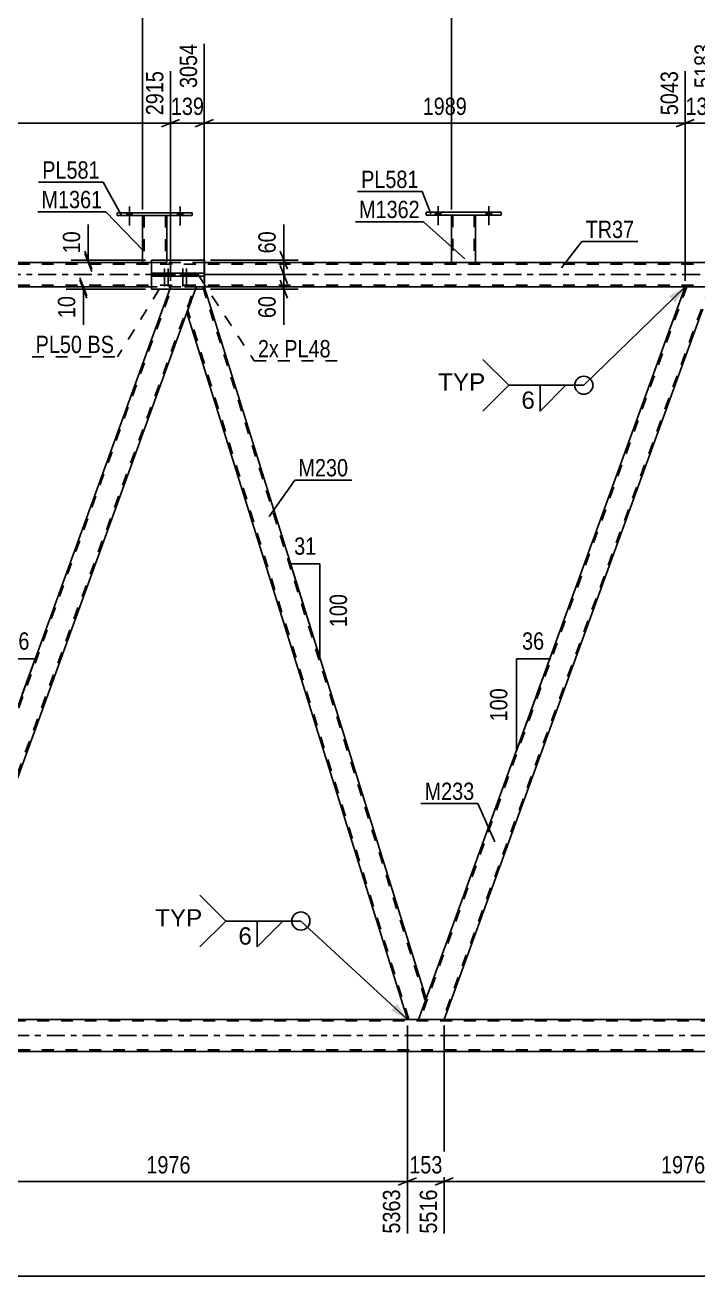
# Model space of a CAD drawing. Header units: millimetres. Extents: x 0 to 841, y 0 to 594.
# Drawn here: x 179.3 to 290.6, y 277.9 to 484.8 of the extents above; entities that cross this region are included whole.
import ezdxf

# ---------------------------------------------------------------- set-up
doc = ezdxf.new("R2010")
doc.units = ezdxf.units.MM
doc.linetypes.add('DXK_LINE_DOT2', pattern=[3.9198, 1.9599, -1.9599])
doc.linetypes.add('DXK_LINE_DOT3', pattern=[5.9187, 2.979, -0.9799, 0.9799, -0.9799])
doc.styles.add('Arial', font='ARIAL.TTF', dxfattribs={"height": 0.2})
doc.styles.add('Arial Narrow', font='ARIALN.TTF', dxfattribs={"height": 0.2})

# ---------------------------------------------------------------- blocks, each defined once
blk = doc.blocks.new('Part-247305070-3127 - 2862')
at = {"color": 7, "linetype": 'DXK_LINE_DOT2'}
for p, q in [((288.77, 441.52), (244.65, 320.3)), ((292.52, 441.52), (248.4, 320.3)), ((292.77, 441.52), (291.22, 437.26)), ((245.66, 323.77), (244.39, 320.3)), ((248.65, 320.3), (244.39, 320.3))]:
    blk.add_line(p, q, dxfattribs=at)
at = {"color": 2, "linetype": 'Continuous'}
for p, q in [((288.51, 441.52), (245.66, 323.77)), ((288.51, 441.52), (292.77, 441.52)), ((291.22, 437.26), (248.65, 320.3))]:
    blk.add_line(p, q, dxfattribs=at)
blk = doc.blocks.new('Part-247305070-3079 - 2862')
at = {"color": 7, "linetype": 'DXK_LINE_DOT2'}
for p, q in [((200.21, 441.52), (200.21, 445.92)), ((200.21, 445.92), (208.99, 445.92)), ((208.99, 445.92), (208.99, 441.12)), ((208.99, 441.12), (200.21, 441.12))]:
    blk.add_line(p, q, dxfattribs=at)
at = {"color": 2, "linetype": 'Continuous'}
blk.add_line((200.21, 441.12), (200.21, 441.52), dxfattribs=at)
blk = doc.blocks.new('Part-247305070-2915 - 2862')
at = {"color": 7, "linetype": 'DXK_LINE_DOT2'}
for p, q in [((740.65, 445.28), (86.78, 445.28)), ((208.99, 445.52), (198.76, 445.52)), ((253.84, 445.52), (249.84, 445.52)), ((740.65, 441.76), (86.78, 441.76)), ((208.99, 441.52), (200.21, 441.52)), ((294.09, 441.52), (288.51, 441.52))]:
    blk.add_line(p, q, dxfattribs=at)
at = {"color": 2, "linetype": 'Continuous'}
for p, q in [((198.76, 445.52), (151.68, 445.52)), ((249.84, 445.52), (208.99, 445.52)), ((300.92, 445.52), (253.84, 445.52)), ((200.21, 441.52), (129.49, 441.52)), ((288.51, 441.52), (208.99, 441.52))]:
    blk.add_line(p, q, dxfattribs=at)
at = {"color": 7, "linetype": 'DXK_LINE_DOT3'}
blk.add_line((86.78, 443.52), (740.65, 443.52), dxfattribs=at)
blk = doc.blocks.new('Part-247305070-21654 - 2862')
at = {"color": 2, "linetype": 'Continuous'}
for p, q in [((245.64, 453.36), (245.64, 453.84)), ((245.64, 453.84), (258.04, 453.84)), ((258.04, 453.36), (245.64, 453.36)), ((258.04, 453.84), (258.04, 453.36))]:
    blk.add_line(p, q, dxfattribs=at)
blk = doc.blocks.new('Bolt-247305070-2976 - 2862')
at = {"color": 1, "linetype": 'DXK_LINE_DOT2'}
for p, q in [((202.02, 443.76), (202.02, 443.28)), ((202.38, 444.56), (202.38, 441.56)), ((202.62, 443.76), (202.62, 443.28)), ((202.74, 443.76), (202.74, 443.28)), ((202.98, 444.56), (202.98, 441.56)), ((203.34, 443.76), (203.34, 443.28)), ((205.03, 443.76), (205.03, 443.28)), ((205.39, 444.56), (205.39, 441.56)), ((205.63, 443.76), (205.63, 443.28)), ((205.75, 443.76), (205.75, 443.28)), ((205.99, 444.56), (205.99, 441.56)), ((206.35, 443.76), (206.35, 443.28))]:
    blk.add_line(p, q, dxfattribs=at)
blk = doc.blocks.new('Bolt-247305070-2977 - 2862')
at = {"linetype": 'Continuous'}
for points in [[(202.74, 443.76), (202.02, 443.76), (202.02, 443.28), (202.74, 443.28)], [(203.34, 443.76), (202.62, 443.76), (202.62, 443.28), (203.34, 443.28)], [(205.75, 443.76), (205.03, 443.76), (205.03, 443.28), (205.75, 443.28)], [(206.36, 443.76), (205.64, 443.76), (205.64, 443.28), (206.36, 443.28)]]:
    blk.add_hatch(color=1, dxfattribs=at).paths.add_polyline_path(points)
at = {"color": 1, "linetype": 'Continuous'}
for p, q in [((202.02, 443.76), (202.02, 443.28)), ((202.38, 444.56), (202.38, 441.56)), ((202.62, 443.76), (202.62, 443.28)), ((202.74, 443.76), (202.74, 443.28)), ((202.98, 444.56), (202.98, 441.56)), ((203.34, 443.76), (203.34, 443.28)), ((205.03, 443.76), (205.03, 443.28)), ((205.39, 444.56), (205.39, 441.56)), ((205.64, 443.76), (205.64, 443.28)), ((205.75, 443.76), (205.75, 443.28)), ((206, 444.56), (206, 441.56)), ((206.36, 443.76), (206.36, 443.28))]:
    blk.add_line(p, q, dxfattribs=at)
blk = doc.blocks.new('Part-247305070-3004 - 2862')
at = {"color": 7, "linetype": 'DXK_LINE_DOT2'}
for p, q in [((208.99, 443.76), (200.21, 443.76)), ((200.21, 443.76), (200.21, 443.28)), ((208.99, 443.28), (200.21, 443.28)), ((206.62, 443.76), (206.62, 443.28)), ((208.99, 443.76), (208.99, 443.28))]:
    blk.add_line(p, q, dxfattribs=at)
blk = doc.blocks.new('Part-247305070-3009 - 2862')
at = {"color": 2, "linetype": 'Continuous'}
for p, q in [((206.62, 443.76), (200.21, 443.76)), ((200.21, 443.76), (200.21, 443.28)), ((200.21, 443.28), (206.62, 443.28)), ((208.99, 443.76), (206.62, 443.76)), ((206.62, 443.28), (206.62, 443.76)), ((208.99, 443.28), (206.62, 443.28)), ((208.99, 443.28), (208.99, 443.76))]:
    blk.add_line(p, q, dxfattribs=at)
blk = doc.blocks.new('Part-247305070-3043 - 2862')
at = {"color": 7, "linetype": 'DXK_LINE_DOT2'}
for p, q in [((728.15, 320.06), (64.53, 320.06)), ((728.91, 315.26), (64.53, 315.26))]:
    blk.add_line(p, q, dxfattribs=at)
at = {"color": 2, "linetype": 'Continuous'}
for p, q in [((323.03, 320.3), (167.97, 320.3)), ((323.03, 315.02), (167.97, 315.02))]:
    blk.add_line(p, q, dxfattribs=at)
at = {"color": 7, "linetype": 'DXK_LINE_DOT3'}
blk.add_line((64.53, 317.66), (728.53, 317.66), dxfattribs=at)
blk = doc.blocks.new('Part-247305070-3048 - 2862')
at = {"color": 2, "linetype": 'Continuous'}
for p, q in [((208.99, 445.92), (200.21, 445.92)), ((200.21, 445.92), (200.21, 443.76)), ((208.99, 441.12), (208.99, 445.92)), ((200.21, 443.28), (200.21, 441.12)), ((200.21, 441.12), (208.99, 441.12))]:
    blk.add_line(p, q, dxfattribs=at)
at = {"color": 7, "linetype": 'DXK_LINE_DOT2'}
for p, q in [((200.21, 445.92), (200.21, 443.28)), ((200.21, 443.28), (200.21, 443.76))]:
    blk.add_line(p, q, dxfattribs=at)
blk = doc.blocks.new('Part-247305070-3117 - 2862')
at = {"color": 7, "linetype": 'DXK_LINE_DOT2'}
for p, q in [((159.52, 320.3), (203.64, 441.52)), ((163.26, 320.3), (207.38, 441.52)), ((203.24, 441.12), (203.38, 441.52)), ((207.64, 441.52), (203.38, 441.52)), ((206.09, 437.26), (207.64, 441.52)), ((159.26, 320.3), (161.02, 325.12)), ((163.52, 320.3), (165.27, 325.12)), ((163.52, 320.3), (159.26, 320.3))]:
    blk.add_line(p, q, dxfattribs=at)
at = {"color": 2, "linetype": 'Continuous'}
for p, q in [((161.02, 325.12), (203.24, 441.12)), ((165.27, 325.12), (206.09, 437.26))]:
    blk.add_line(p, q, dxfattribs=at)
blk = doc.blocks.new('Part-247305070-3122 - 2862')
at = {"color": 2, "linetype": 'Continuous'}
for p, q in [((207.49, 441.12), (206.09, 437.26)), ((245.66, 323.77), (208.99, 441.39)), ((242.55, 320.3), (206.09, 437.26)), ((244.39, 320.3), (245.66, 323.77))]:
    blk.add_line(p, q, dxfattribs=at)
at = {"color": 7, "linetype": 'DXK_LINE_DOT2'}
for p, q in [((207.64, 441.52), (207.49, 441.12)), ((208.96, 441.52), (207.64, 441.52)), ((208.7, 441.52), (245.52, 323.39)), ((208.99, 441.39), (208.96, 441.52)), ((242.8, 320.3), (206.23, 437.64)), ((244.39, 320.3), (242.55, 320.3))]:
    blk.add_line(p, q, dxfattribs=at)
blk = doc.blocks.new('Part-247305070-21651 - 2862')
at = {"color": 2, "linetype": 'Continuous'}
for p, q in [((198.76, 453.29), (198.76, 445.52)), ((202.76, 453.29), (202.76, 445.92)), ((200.21, 445.52), (198.76, 445.52))]:
    blk.add_line(p, q, dxfattribs=at)
at = {"color": 7, "linetype": 'DXK_LINE_DOT2'}
for p, q in [((198.76, 453.29), (202.76, 453.29)), ((198.76, 453.29), (198.76, 453.29)), ((198.76, 453.29), (198.76, 453.29)), ((199, 453.29), (199, 445.52)), ((202.52, 453.29), (202.52, 445.52)), ((202.76, 453.29), (202.76, 453.29)), ((202.76, 453.29), (202.76, 453.29)), ((202.76, 445.52), (200.21, 445.52)), ((202.76, 445.92), (202.76, 445.52))]:
    blk.add_line(p, q, dxfattribs=at)
blk = doc.blocks.new('Part-247305070-21652 - 2862')
at = {"color": 2, "linetype": 'Continuous'}
for p, q in [((194.56, 453.29), (194.56, 453.77)), ((194.56, 453.77), (206.96, 453.77)), ((206.96, 453.29), (194.56, 453.29)), ((206.96, 453.77), (206.96, 453.29))]:
    blk.add_line(p, q, dxfattribs=at)
blk = doc.blocks.new('Part-247305070-21653 - 2862')
at = {"color": 2, "linetype": 'Continuous'}
for p, q in [((249.84, 445.52), (249.84, 453.36)), ((253.84, 453.36), (253.84, 445.52)), ((253.8, 445.52), (249.84, 445.52)), ((253.84, 445.52), (253.8, 445.52))]:
    blk.add_line(p, q, dxfattribs=at)
at = {"color": 7, "linetype": 'DXK_LINE_DOT2'}
for p, q in [((249.84, 453.36), (253.84, 453.36)), ((249.84, 453.36), (249.84, 453.36)), ((249.84, 453.36), (249.84, 453.36)), ((250.08, 453.36), (250.08, 445.52)), ((253.6, 453.36), (253.6, 445.52)), ((253.84, 453.36), (253.84, 453.36)), ((253.84, 453.36), (253.84, 453.36)), ((253.58, 445.52), (253.6, 445.52))]:
    blk.add_line(p, q, dxfattribs=at)
blk = doc.blocks.new('Bolt-247305070-21678 - 2862')
at = {"linetype": 'Continuous'}
for points in [[(196.12, 453.29), (197, 453.29), (197, 453.77), (196.12, 453.77)], [(204.52, 453.29), (205.4, 453.29), (205.4, 453.77), (204.52, 453.77)]]:
    blk.add_hatch(color=1, dxfattribs=at).paths.add_polyline_path(points)
at = {"color": 1, "linetype": 'Continuous'}
for p, q in [((196.12, 453.77), (196.12, 453.29)), ((196.56, 454.77), (196.56, 451.65)), ((197, 453.77), (197, 453.29)), ((204.52, 453.77), (204.52, 453.29)), ((204.96, 454.77), (204.96, 451.65)), ((205.4, 453.77), (205.4, 453.29))]:
    blk.add_line(p, q, dxfattribs=at)
blk = doc.blocks.new('Bolt-247305070-21679 - 2862')
at = {"linetype": 'Continuous'}
for points in [[(196.12, 453.29), (197, 453.29), (197, 453.77), (196.12, 453.77)], [(204.52, 453.29), (205.4, 453.29), (205.4, 453.77), (204.52, 453.77)]]:
    blk.add_hatch(color=1, dxfattribs=at).paths.add_polyline_path(points)
at = {"color": 1, "linetype": 'Continuous'}
for p, q in [((196.12, 453.77), (196.12, 453.29)), ((196.56, 454.77), (196.56, 451.65)), ((197, 453.77), (197, 453.29)), ((204.52, 453.77), (204.52, 453.29)), ((204.96, 454.77), (204.96, 451.65)), ((205.4, 453.77), (205.4, 453.29))]:
    blk.add_line(p, q, dxfattribs=at)
blk = doc.blocks.new('Bolt-247305070-21680 - 2862')
at = {"linetype": 'Continuous'}
for points in [[(247.2, 453.36), (248.08, 453.36), (248.08, 453.84), (247.2, 453.84)], [(255.6, 453.36), (256.48, 453.36), (256.48, 453.84), (255.6, 453.84)]]:
    blk.add_hatch(color=1, dxfattribs=at).paths.add_polyline_path(points)
at = {"color": 1, "linetype": 'Continuous'}
for p, q in [((247.2, 453.84), (247.2, 453.36)), ((247.64, 454.84), (247.64, 451.72)), ((248.08, 453.84), (248.08, 453.36)), ((255.6, 453.84), (255.6, 453.36)), ((256.04, 454.84), (256.04, 451.72)), ((256.48, 453.84), (256.48, 453.36))]:
    blk.add_line(p, q, dxfattribs=at)
blk = doc.blocks.new('Bolt-247305070-21681 - 2862')
at = {"linetype": 'Continuous'}
for points in [[(247.2, 453.36), (248.08, 453.36), (248.08, 453.84), (247.2, 453.84)], [(255.6, 453.36), (256.48, 453.36), (256.48, 453.84), (255.6, 453.84)]]:
    blk.add_hatch(color=1, dxfattribs=at).paths.add_polyline_path(points)
at = {"color": 1, "linetype": 'Continuous'}
for p, q in [((247.2, 453.84), (247.2, 453.36)), ((247.64, 454.84), (247.64, 451.72)), ((248.08, 453.84), (248.08, 453.36)), ((255.6, 453.84), (255.6, 453.36)), ((256.04, 454.84), (256.04, 451.72)), ((256.48, 453.84), (256.48, 453.36))]:
    blk.add_line(p, q, dxfattribs=at)
blk = doc.blocks.new('StraightDimension-247305070-39377 - 2862')
at = {"color": 7, "linetype": 'Continuous'}
for p, q in [((249.84, 454.29), (249.84, 495.47)), ((300.92, 454.29), (300.92, 495.47)), ((251.34, 487.46), (248.34, 486.26)), ((249.84, 486.86), (300.92, 486.86)), ((299.42, 486.26), (302.42, 487.46))]:
    blk.add_line(p, q, dxfattribs=at)
at = {"color": 0, "linetype": 'Continuous'}
blk.add_wipeout([(300.32, 496.07), (296.12, 496.07), (296.12, 487.56), (300.32, 487.56)], dxfattribs=at)
at = {"color": 0}
blk.add_wipeout([(279.63, 487.61), (279.63, 491.81), (271.12, 491.81), (271.12, 487.61)], dxfattribs=at)
at = {"color": 3, "linetype": 'Continuous', "style": 'Arial Narrow'}
blk.add_text('5353', height=2.863, rotation=90.0002, dxfattribs=at).set_placement((299.72, 488.16))
at = {"color": 3, "style": 'Arial Narrow'}
blk.add_text('1277', height=2.863, dxfattribs=at).set_placement((271.72, 488.21))
blk = doc.blocks.new('StraightDimension-247305070-4072 - 2862')
at = {"color": 7, "linetype": 'Continuous'}
for p, q in [((294.09, 442.52), (294.09, 481.7)), ((288.51, 442.52), (288.51, 477.2)), ((287.01, 467.99), (290.01, 469.19)), ((288.51, 468.59), (294.09, 468.59)), ((295.59, 469.19), (292.59, 467.99))]:
    blk.add_line(p, q, dxfattribs=at)
at = {"color": 0}
blk.add_wipeout([(294.64, 469.34), (294.64, 473.54), (287.96, 473.54), (287.96, 469.34)], dxfattribs=at)
at = {"color": 0, "linetype": 'Continuous'}
blk.add_wipeout([(293.49, 482.3), (289.29, 482.3), (289.29, 473.79), (293.49, 473.79)], dxfattribs=at)
at = {"color": 3, "linetype": 'Continuous', "style": 'Arial Narrow'}
blk.add_text('5183', height=2.863, rotation=90.0002, dxfattribs=at).set_placement((292.89, 474.39))
at = {"color": 3, "style": 'Arial Narrow'}
blk.add_text('139', height=2.863, dxfattribs=at).set_placement((288.56, 469.94))
blk = doc.blocks.new('AngleDimension-247305070-19975 - 2862')
at = {"color": 7, "linetype": 'Continuous'}
for p, q in [((260.58, 379.98), (266.12, 379.98)), ((260.58, 364.75), (266.12, 379.98)), ((260.58, 364.75), (260.58, 379.98)), ((263.98, 374.1), (266.12, 379.98))]:
    blk.add_line(p, q, dxfattribs=at)
at = {"color": 0}
for points in [[(265.77, 380.88), (265.77, 385.08), (260.92, 385.08), (260.92, 380.88)], [(259.68, 375.71), (255.48, 375.71), (255.48, 369.02), (259.68, 369.02)]]:
    blk.add_wipeout(points, dxfattribs=at)
at = {"color": 3, "style": 'Arial Narrow'}
blk.add_text('36', height=2.863, dxfattribs=at).set_placement((261.52, 381.48))
blk.add_text('100', height=2.863, rotation=90.0002, dxfattribs=at).set_placement((259.08, 369.62))
blk = doc.blocks.new('StraightDimension-247305070-4114 - 2862')
at = {"color": 7, "linetype": 'Continuous'}
for p, q in [((208.96, 442.52), (208.96, 481.7)), ((203.38, 442.52), (203.38, 477.2)), ((201.88, 467.99), (204.88, 469.19)), ((203.38, 468.59), (208.96, 468.59)), ((210.46, 469.19), (207.46, 467.99))]:
    blk.add_line(p, q, dxfattribs=at)
at = {"color": 0}
blk.add_wipeout([(209.51, 469.34), (209.51, 473.54), (202.83, 473.54), (202.83, 469.34)], dxfattribs=at)
at = {"color": 0, "linetype": 'Continuous'}
blk.add_wipeout([(208.36, 482.3), (204.16, 482.3), (204.16, 473.79), (208.36, 473.79)], dxfattribs=at)
at = {"color": 3, "linetype": 'Continuous', "style": 'Arial Narrow'}
blk.add_text('3054', height=2.863, rotation=90.0002, dxfattribs=at).set_placement((207.76, 474.39))
at = {"color": 3, "style": 'Arial Narrow'}
blk.add_text('139', height=2.863, dxfattribs=at).set_placement((203.43, 469.94))
blk = doc.blocks.new('StraightDimension-247305070-3202 - 2862')
at = {"color": 7, "linetype": 'Continuous'}
blk.add_line((53.67, 277.87), (779.92, 277.87), dxfattribs=at)
blk = doc.blocks.new('StraightDimension-247305070-3447 - 2862')
at = {"color": 7, "linetype": 'Continuous'}
for p, q in [((221.51, 447.42), (222.71, 444.42)), ((209.99, 445.92), (224.51, 445.92)), ((222.71, 442.02), (221.51, 445.02)), ((222.11, 443.52), (222.11, 445.92)), ((209.99, 443.52), (224.51, 443.52))]:
    blk.add_line(p, q, dxfattribs=at)
at = {"color": 0}
blk.add_wipeout([(221.36, 451.3), (217.16, 451.3), (217.16, 446.44), (221.36, 446.44)], dxfattribs=at)
at = {"color": 7, "linetype": 'Continuous'}
blk.add_line((222.11, 445.92), (222.11, 451.82), dxfattribs=at)
blk.add_line((222.11, 445.92), (222.11, 451.82), dxfattribs=at)
at = {"color": 3, "style": 'Arial Narrow'}
blk.add_text('60', height=2.863, rotation=90.0002, dxfattribs=at).set_placement((220.76, 447.04))
blk = doc.blocks.new('StraightDimension-247305070-3459 - 2862')
at = {"color": 7, "linetype": 'Continuous'}
for p, q in [((221.51, 445.02), (222.71, 442.02)), ((209.99, 443.52), (224.51, 443.52)), ((222.11, 441.12), (222.11, 443.52)), ((209.99, 441.12), (224.51, 441.12)), ((222.71, 439.62), (221.51, 442.62))]:
    blk.add_line(p, q, dxfattribs=at)
at = {"color": 0}
blk.add_wipeout([(221.36, 440.59), (217.16, 440.59), (217.16, 435.73), (221.36, 435.73)], dxfattribs=at)
at = {"color": 7, "linetype": 'Continuous'}
blk.add_line((222.11, 441.12), (222.11, 435.21), dxfattribs=at)
blk.add_line((222.11, 441.12), (222.11, 435.21), dxfattribs=at)
at = {"color": 3, "style": 'Arial Narrow'}
blk.add_text('60', height=2.863, rotation=90.0002, dxfattribs=at).set_placement((220.76, 436.33))
blk = doc.blocks.new('StraightDimension-247305070-3472 - 2862')
at = {"color": 7, "linetype": 'Continuous'}
for p, q in [((189.17, 447.42), (190.37, 444.42)), ((190.37, 444.02), (189.17, 447.02)), ((199.21, 445.92), (186.92, 445.92)), ((199.21, 445.52), (186.92, 445.52)), ((189.77, 445.52), (189.77, 445.92))]:
    blk.add_line(p, q, dxfattribs=at)
at = {"color": 0}
blk.add_wipeout([(189.02, 451.3), (184.82, 451.3), (184.82, 446.44), (189.02, 446.44)], dxfattribs=at)
at = {"color": 7, "linetype": 'Continuous'}
blk.add_line((189.77, 445.92), (189.77, 451.82), dxfattribs=at)
blk.add_line((189.77, 445.92), (189.77, 451.82), dxfattribs=at)
at = {"color": 3, "style": 'Arial Narrow'}
blk.add_text('10', height=2.863, rotation=90.0002, dxfattribs=at).set_placement((188.42, 447.04))
blk = doc.blocks.new('StraightDimension-247305070-3493 - 2862')
at = {"color": 7, "linetype": 'Continuous'}
for p, q in [((188.35, 443.02), (189.55, 440.02)), ((199.21, 441.52), (186.1, 441.52)), ((199.21, 441.12), (186.1, 441.12)), ((189.55, 439.62), (188.35, 442.62)), ((188.95, 441.12), (188.95, 441.52))]:
    blk.add_line(p, q, dxfattribs=at)
at = {"color": 0}
blk.add_wipeout([(188.2, 440.59), (184, 440.59), (184, 435.73), (188.2, 435.73)], dxfattribs=at)
at = {"color": 7, "linetype": 'Continuous'}
blk.add_line((188.95, 441.12), (188.95, 435.21), dxfattribs=at)
blk.add_line((188.95, 441.12), (188.95, 435.21), dxfattribs=at)
at = {"color": 3, "style": 'Arial Narrow'}
blk.add_text('10', height=2.863, rotation=90.0002, dxfattribs=at).set_placement((187.6, 436.33))
blk = doc.blocks.new('StraightDimension-247305070-4093 - 2862')
at = {"color": 7, "linetype": 'Continuous'}
for p, q in [((208.96, 442.52), (208.96, 481.7)), ((288.51, 442.52), (288.51, 477.2)), ((210.46, 469.19), (207.46, 467.99)), ((208.96, 468.59), (288.51, 468.59)), ((287.01, 467.99), (290.01, 469.19))]:
    blk.add_line(p, q, dxfattribs=at)
at = {"color": 0, "linetype": 'Continuous'}
blk.add_wipeout([(287.91, 477.8), (283.71, 477.8), (283.71, 469.29), (287.91, 469.29)], dxfattribs=at)
at = {"color": 0}
blk.add_wipeout([(252.99, 469.34), (252.99, 473.54), (244.48, 473.54), (244.48, 469.34)], dxfattribs=at)
at = {"color": 3, "linetype": 'Continuous', "style": 'Arial Narrow'}
blk.add_text('5043', height=2.863, rotation=90.0002, dxfattribs=at).set_placement((287.31, 469.89))
at = {"color": 3, "style": 'Arial Narrow'}
blk.add_text('1989', height=2.863, dxfattribs=at).set_placement((245.08, 469.94))
blk = doc.blocks.new('StraightDimension-247305070-4135 - 2862')
at = {"color": 7, "linetype": 'Continuous'}
for p, q in [((123.82, 442.52), (123.82, 479.87)), ((203.38, 442.52), (203.38, 477.2)), ((125.32, 469.19), (122.32, 467.99)), ((123.82, 468.59), (203.38, 468.59)), ((201.88, 467.99), (204.88, 469.19))]:
    blk.add_line(p, q, dxfattribs=at)
at = {"color": 0, "linetype": 'Continuous'}
blk.add_wipeout([(202.78, 477.8), (198.58, 477.8), (198.58, 469.29), (202.78, 469.29)], dxfattribs=at)
at = {"color": 0}
blk.add_wipeout([(167.86, 469.34), (167.86, 473.54), (159.34, 473.54), (159.34, 469.34)], dxfattribs=at)
at = {"color": 3, "linetype": 'Continuous', "style": 'Arial Narrow'}
blk.add_text('2915', height=2.863, rotation=90.0002, dxfattribs=at).set_placement((202.18, 469.89))
at = {"color": 3, "style": 'Arial Narrow'}
blk.add_text('1989', height=2.863, dxfattribs=at).set_placement((159.94, 469.94))
blk = doc.blocks.new('AngleDimension-247305070-20115 - 2862')
at = {"color": 7, "linetype": 'Continuous'}
for p, q in [((225.32, 389.03), (223.24, 395.68)), ((228.06, 395.68), (223.24, 395.68)), ((228.06, 380.21), (223.24, 395.68)), ((228.06, 380.21), (228.06, 395.68))]:
    blk.add_line(p, q, dxfattribs=at)
at = {"color": 0}
for points in [[(228.08, 396.58), (228.08, 400.78), (223.22, 400.78), (223.22, 396.58)], [(233.16, 391.29), (228.96, 391.29), (228.96, 384.6), (233.16, 384.6)]]:
    blk.add_wipeout(points, dxfattribs=at)
at = {"color": 3, "style": 'Arial Narrow'}
blk.add_text('31', height=2.863, dxfattribs=at).set_placement((223.82, 397.18))
blk.add_text('100', height=2.863, rotation=90.0002, dxfattribs=at).set_placement((232.56, 385.2))
blk = doc.blocks.new('AngleDimension-247305070-19961 - 2862')
at = {"color": 7, "linetype": 'Continuous'}
for p, q in [((175.44, 379.98), (180.98, 379.98)), ((175.44, 364.75), (180.98, 379.98)), ((175.44, 364.75), (175.44, 379.98)), ((178.84, 374.1), (180.98, 379.98))]:
    blk.add_line(p, q, dxfattribs=at)
at = {"color": 0}
for points in [[(180.64, 380.88), (180.64, 385.08), (175.78, 385.08), (175.78, 380.88)], [(174.54, 375.71), (170.34, 375.71), (170.34, 369.02), (174.54, 369.02)]]:
    blk.add_wipeout(points, dxfattribs=at)
at = {"color": 3, "style": 'Arial Narrow'}
blk.add_text('36', height=2.863, dxfattribs=at).set_placement((176.38, 381.48))
blk.add_text('100', height=2.863, rotation=90.0002, dxfattribs=at).set_placement((173.94, 369.62))
blk = doc.blocks.new('StraightDimension-247305070-39378 - 2862')
at = {"color": 7, "linetype": 'Continuous'}
for p, q in [((198.76, 454.29), (198.76, 495.47)), ((249.84, 454.29), (249.84, 495.47)), ((200.26, 487.46), (197.26, 486.26)), ((198.76, 486.86), (249.84, 486.86)), ((248.34, 486.26), (251.34, 487.46))]:
    blk.add_line(p, q, dxfattribs=at)
at = {"color": 0, "linetype": 'Continuous'}
blk.add_wipeout([(249.24, 496.07), (245.04, 496.07), (245.04, 487.56), (249.24, 487.56)], dxfattribs=at)
at = {"color": 0}
blk.add_wipeout([(228.55, 487.61), (228.55, 491.81), (220.04, 491.81), (220.04, 487.61)], dxfattribs=at)
at = {"color": 3, "linetype": 'Continuous', "style": 'Arial Narrow'}
blk.add_text('4076', height=2.863, rotation=90.0002, dxfattribs=at).set_placement((248.64, 488.16))
at = {"color": 3, "style": 'Arial Narrow'}
blk.add_text('1277', height=2.863, dxfattribs=at).set_placement((220.64, 488.21))
blk = doc.blocks.new('StraightDimension-247305070-39379 - 2862')
at = {"color": 7, "linetype": 'Continuous'}
for p, q in [((147.68, 454.35), (147.68, 495.47)), ((198.76, 454.29), (198.76, 495.47)), ((149.18, 487.46), (146.18, 486.26)), ((147.68, 486.86), (198.76, 486.86)), ((197.26, 486.26), (200.26, 487.46))]:
    blk.add_line(p, q, dxfattribs=at)
at = {"color": 0, "linetype": 'Continuous'}
blk.add_wipeout([(198.16, 496.07), (193.96, 496.07), (193.96, 487.56), (198.16, 487.56)], dxfattribs=at)
at = {"color": 0}
blk.add_wipeout([(177.47, 487.61), (177.47, 491.81), (168.96, 491.81), (168.96, 487.61)], dxfattribs=at)
at = {"color": 3, "linetype": 'Continuous', "style": 'Arial Narrow'}
blk.add_text('2799', height=2.863, rotation=90.0002, dxfattribs=at).set_placement((197.56, 488.16))
at = {"color": 3, "style": 'Arial Narrow'}
blk.add_text('1277', height=2.863, dxfattribs=at).set_placement((169.56, 488.21))
blk = doc.blocks.new('StraightDimension-247305070-40125 - 2862')
at = {"color": 7, "linetype": 'Continuous'}
for p, q in [((248.65, 319.3), (248.65, 284.88)), ((327.68, 319.3), (327.68, 284.88)), ((250.15, 294.09), (247.15, 292.89)), ((326.18, 292.89), (329.18, 294.09)), ((248.65, 293.49), (327.68, 293.49))]:
    blk.add_line(p, q, dxfattribs=at)
at = {"color": 0}
blk.add_wipeout([(292.42, 294.24), (292.42, 298.44), (283.91, 298.44), (283.91, 294.24)], dxfattribs=at)
at = {"color": 0, "linetype": 'Continuous'}
blk.add_wipeout([(327.08, 292.79), (322.88, 292.79), (322.88, 284.28), (327.08, 284.28)], dxfattribs=at)
at = {"color": 3, "style": 'Arial Narrow'}
blk.add_text('1976', height=2.863, dxfattribs=at).set_placement((284.51, 294.84))
at = {"color": 3, "linetype": 'Continuous', "style": 'Arial Narrow'}
blk.add_text('7492', height=2.863, rotation=90.0002, dxfattribs=at).set_placement((326.48, 284.88))
blk = doc.blocks.new('StraightDimension-247305070-40126 - 2862')
at = {"color": 7, "linetype": 'Continuous'}
for p, q in [((242.55, 319.3), (242.55, 284.88)), ((248.65, 319.3), (248.65, 284.88)), ((241.05, 292.89), (244.05, 294.09)), ((250.15, 294.09), (247.15, 292.89)), ((242.55, 293.49), (248.65, 293.49))]:
    blk.add_line(p, q, dxfattribs=at)
at = {"color": 0}
blk.add_wipeout([(248.94, 294.24), (248.94, 298.44), (242.26, 298.44), (242.26, 294.24)], dxfattribs=at)
at = {"color": 0, "linetype": 'Continuous'}
blk.add_wipeout([(248.05, 292.79), (243.85, 292.79), (243.85, 284.28), (248.05, 284.28)], dxfattribs=at)
at = {"color": 3, "style": 'Arial Narrow'}
blk.add_text('153', height=2.863, dxfattribs=at).set_placement((242.86, 294.84))
at = {"color": 3, "linetype": 'Continuous', "style": 'Arial Narrow'}
blk.add_text('5516', height=2.863, rotation=90.0002, dxfattribs=at).set_placement((247.45, 284.88))
blk = doc.blocks.new('StraightDimension-247305070-40127 - 2862')
at = {"color": 7, "linetype": 'Continuous'}
for p, q in [((163.52, 319.3), (163.52, 284.88)), ((242.55, 319.3), (242.55, 284.88)), ((165.02, 294.09), (162.02, 292.89)), ((241.05, 292.89), (244.05, 294.09)), ((163.52, 293.49), (242.55, 293.49))]:
    blk.add_line(p, q, dxfattribs=at)
at = {"color": 0}
blk.add_wipeout([(207.29, 294.24), (207.29, 298.44), (198.78, 298.44), (198.78, 294.24)], dxfattribs=at)
at = {"color": 0, "linetype": 'Continuous'}
blk.add_wipeout([(241.95, 292.79), (237.75, 292.79), (237.75, 284.28), (241.95, 284.28)], dxfattribs=at)
at = {"color": 3, "style": 'Arial Narrow'}
blk.add_text('1976', height=2.863, dxfattribs=at).set_placement((199.38, 294.84))
at = {"color": 3, "linetype": 'Continuous', "style": 'Arial Narrow'}
blk.add_text('5363', height=2.863, rotation=90.0002, dxfattribs=at).set_placement((241.35, 284.88))
blk = doc.blocks.new('Mark-247305070-3123 - 2862')
at = {"color": 0}
blk.add_wipeout([(253.62, 356.63), (253.62, 359.63), (245.4, 359.63), (245.4, 356.63)], dxfattribs=at)
blk.add_wipeout([(253.62, 356.63), (253.62, 359.63), (245.4, 359.63), (245.4, 356.63)], dxfattribs=at)
at = {"color": 30, "linetype": 'Continuous'}
for p in [(244.8, 356.03), (257, 349.7)]:
    blk.add_line(p, (254.22, 356.03), dxfattribs=at)
at = {"color": 3, "style": 'Arial Narrow'}
blk.add_text('M233', height=2.863, dxfattribs=at).set_placement((245.4, 356.63))
blk = doc.blocks.new('MarkSet-247305070-38246 - 2862')
at = {"color": 0}
blk.add_wipeout([(188.74, 430.55), (188.74, 433.55), (181.06, 433.55), (181.06, 430.55)], dxfattribs=at)
blk.add_wipeout([(188.74, 430.55), (188.74, 433.55), (181.06, 433.55), (181.06, 430.55)], dxfattribs=at)
at = {"color": 3, "style": 'Arial Narrow'}
blk.add_text('PL50', height=2.863, dxfattribs=at).set_placement((181.06, 430.55))
at = {"color": 0}
blk.add_wipeout([(194.02, 430.55), (194.02, 433.55), (189.64, 433.55), (189.64, 430.55)], dxfattribs=at)
blk.add_wipeout([(194.02, 430.55), (194.02, 433.55), (189.64, 433.55), (189.64, 430.55)], dxfattribs=at)
at = {"color": 30, "linetype": 'DXK_LINE_DOT2'}
for p in [(201.51, 441.12), (180.46, 429.95)]:
    blk.add_line(p, (194.62, 429.95), dxfattribs=at)
at = {"color": 3, "style": 'Arial Narrow'}
blk.add_text('BS', height=2.863, dxfattribs=at).set_placement((189.64, 430.55))
blk = doc.blocks.new('Mark-247305070-2911 - 2862')
at = {"color": 0}
blk.add_wipeout([(280.06, 449.58), (280.06, 452.58), (272.03, 452.58), (272.03, 449.58)], dxfattribs=at)
blk.add_wipeout([(280.06, 449.58), (280.06, 452.58), (272.03, 452.58), (272.03, 449.58)], dxfattribs=at)
at = {"color": 30, "linetype": 'Continuous'}
for p, q in [((268.03, 444.64), (271.43, 448.98)), ((271.43, 448.98), (280.66, 448.98))]:
    blk.add_line(p, q, dxfattribs=at)
at = {"color": 3, "style": 'Arial Narrow'}
blk.add_text('TR37', height=2.863, dxfattribs=at).set_placement((272.03, 449.58))
blk = doc.blocks.new('Mark-247305070-39569 - 2862')
at = {"color": 0}
blk.add_wipeout([(244.41, 457.86), (244.41, 460.86), (234.9, 460.86), (234.9, 457.86)], dxfattribs=at)
blk.add_wipeout([(244.41, 457.86), (244.41, 460.86), (234.9, 460.86), (234.9, 457.86)], dxfattribs=at)
at = {"color": 30, "linetype": 'Continuous'}
for p in [(234.3, 457.26), (246.42, 453.59)]:
    blk.add_line(p, (245.01, 457.26), dxfattribs=at)
at = {"color": 3, "style": 'Arial Narrow'}
blk.add_text('PL581', height=2.863, dxfattribs=at).set_placement((234.9, 457.86))
blk = doc.blocks.new('Mark-247305070-3118 - 2862')
at = {"color": 0}
blk.add_wipeout([(232.75, 410.15), (232.75, 413.15), (224.53, 413.15), (224.53, 410.15)], dxfattribs=at)
blk.add_wipeout([(232.75, 410.15), (232.75, 413.15), (224.53, 413.15), (224.53, 410.15)], dxfattribs=at)
at = {"color": 30, "linetype": 'Continuous'}
for p, q in [((219.66, 403.51), (223.93, 409.55)), ((223.93, 409.55), (233.35, 409.55))]:
    blk.add_line(p, q, dxfattribs=at)
at = {"color": 3, "style": 'Arial Narrow'}
blk.add_text('M230', height=2.863, dxfattribs=at).set_placement((224.53, 410.15))
blk = doc.blocks.new('WeldMark-247305070-20586 - 2862')
at = {"linetype": 'Continuous'}
blk.add_hatch(color=30, dxfattribs=at).paths.add_polyline_path([(240.86, 322.88), (242.55, 320.3), (239.84, 321.78)])
at = {"color": 3, "linetype": 'Continuous'}
for q in [(208.22, 340.87), (208.22, 332.3)]:
    blk.add_line((212.5, 336.59), q, dxfattribs=at)
at = {"color": 30, "linetype": 'Continuous'}
blk.add_line((242.55, 320.3), (224.93, 336.59), dxfattribs=at)
at = {"color": 3, "linetype": 'Continuous'}
for start, end in [(90, 270), (270, 90)]:
    blk.add_arc((224.93, 336.59), 1.5, start, end, dxfattribs=at)
at = {"color": 0}
blk.add_wipeout([(217.03, 332.49), (217.03, 335.89), (214.4, 335.89), (214.4, 332.49)], dxfattribs=at)
at = {"color": 30, "linetype": 'Continuous'}
blk.add_line((212.5, 336.59), (224.93, 336.59), dxfattribs=at)
at = {"color": 3, "linetype": 'Continuous'}
for p, q in [((217.68, 336.59), (221.97, 336.59)), ((221.97, 336.59), (217.68, 332.3)), ((217.68, 332.3), (217.68, 336.59))]:
    blk.add_line(p, q, dxfattribs=at)
at = {"color": 3, "style": 'Arial'}
blk.add_text('6', height=2.87, dxfattribs=at).set_placement((214.6, 332.69))
at = {"color": 0, "linetype": 'Continuous'}
blk.add_wipeout([(208.6, 335.69), (208.6, 338.69), (200.83, 338.69), (200.83, 335.69)], dxfattribs=at)
blk.add_wipeout([(208.6, 335.69), (208.6, 338.69), (200.83, 338.69), (200.83, 335.69)], dxfattribs=at)
at = {"color": 3, "linetype": 'Continuous', "style": 'Arial'}
blk.add_text('TYP', height=2.865, dxfattribs=at).set_placement((200.83, 335.69))
blk = doc.blocks.new('WeldMark-247305070-20599 - 2862')
at = {"linetype": 'Continuous'}
blk.add_hatch(color=30, dxfattribs=at).paths.add_polyline_path([(285.84, 439.96), (288.51, 441.52), (286.88, 438.89)])
at = {"color": 30, "linetype": 'Continuous'}
blk.add_line((288.51, 441.52), (271.73, 425.23), dxfattribs=at)
at = {"color": 3, "linetype": 'Continuous'}
for q in [(255.02, 429.51), (255.02, 420.94)]:
    blk.add_line((259.31, 425.23), q, dxfattribs=at)
for start, end in [(90, 270), (270, 90)]:
    blk.add_arc((271.73, 425.23), 1.5, start, end, dxfattribs=at)
at = {"color": 0}
blk.add_wipeout([(263.83, 421.13), (263.83, 424.53), (261.21, 424.53), (261.21, 421.13)], dxfattribs=at)
at = {"color": 30, "linetype": 'Continuous'}
blk.add_line((259.31, 425.23), (271.73, 425.23), dxfattribs=at)
at = {"color": 3, "linetype": 'Continuous'}
for p, q in [((264.49, 425.23), (268.78, 425.23)), ((268.78, 425.23), (264.49, 420.94)), ((264.49, 420.94), (264.49, 425.23))]:
    blk.add_line(p, q, dxfattribs=at)
at = {"color": 3, "style": 'Arial'}
blk.add_text('6', height=2.87, dxfattribs=at).set_placement((261.41, 421.33))
at = {"color": 0, "linetype": 'Continuous'}
blk.add_wipeout([(255.41, 424.33), (255.41, 427.33), (247.64, 427.33), (247.64, 424.33)], dxfattribs=at)
blk.add_wipeout([(255.41, 424.33), (255.41, 427.33), (247.64, 427.33), (247.64, 424.33)], dxfattribs=at)
at = {"color": 3, "linetype": 'Continuous', "style": 'Arial'}
blk.add_text('TYP', height=2.865, dxfattribs=at).set_placement((247.64, 424.33))
blk = doc.blocks.new('MarkSet-247305070-38268 - 2862')
at = {"color": 0}
blk.add_wipeout([(221.29, 429.84), (221.29, 432.84), (217.82, 432.84), (217.82, 429.84)], dxfattribs=at)
blk.add_wipeout([(221.29, 429.84), (221.29, 432.84), (217.82, 432.84), (217.82, 429.84)], dxfattribs=at)
at = {"color": 30, "linetype": 'DXK_LINE_DOT2'}
blk.add_line((208.09, 443.28), (217.22, 429.24), dxfattribs=at)
at = {"color": 0}
blk.add_wipeout([(229.87, 429.84), (229.87, 432.84), (222.19, 432.84), (222.19, 429.84)], dxfattribs=at)
blk.add_wipeout([(229.87, 429.84), (229.87, 432.84), (222.19, 432.84), (222.19, 429.84)], dxfattribs=at)
at = {"color": 30, "linetype": 'DXK_LINE_DOT2'}
blk.add_line((217.22, 429.24), (231.37, 429.24), dxfattribs=at)
at = {"color": 3, "style": 'Arial Narrow'}
for s, p in [('2x', (217.82, 429.84)), ('PL48', (222.19, 429.84))]:
    blk.add_text(s, height=2.863, dxfattribs=at).set_placement(p)
blk = doc.blocks.new('Mark-247305070-39560 - 2862')
at = {"color": 0}
blk.add_wipeout([(192.08, 454.52), (192.08, 457.52), (182.03, 457.52), (182.03, 454.52)], dxfattribs=at)
blk.add_wipeout([(192.08, 454.52), (192.08, 457.52), (182.03, 457.52), (182.03, 454.52)], dxfattribs=at)
at = {"color": 30, "linetype": 'Continuous'}
for p in [(181.43, 453.92), (198.83, 447.52)]:
    blk.add_line(p, (192.68, 453.92), dxfattribs=at)
at = {"color": 3, "style": 'Arial Narrow'}
blk.add_text('M1361', height=2.863, dxfattribs=at).set_placement((182.03, 454.52))
blk = doc.blocks.new('Mark-247305070-39563 - 2862')
at = {"color": 0}
blk.add_wipeout([(191.65, 459.4), (191.65, 462.4), (182.15, 462.4), (182.15, 459.4)], dxfattribs=at)
blk.add_wipeout([(191.65, 459.4), (191.65, 462.4), (182.15, 462.4), (182.15, 459.4)], dxfattribs=at)
at = {"color": 30, "linetype": 'Continuous'}
for p in [(181.55, 458.8), (195.22, 453.42)]:
    blk.add_line(p, (192.25, 458.8), dxfattribs=at)
at = {"color": 3, "style": 'Arial Narrow'}
blk.add_text('PL581', height=2.863, dxfattribs=at).set_placement((182.15, 459.4))
blk = doc.blocks.new('Mark-247305070-39566 - 2862')
at = {"color": 0}
blk.add_wipeout([(244.6, 452.88), (244.6, 455.88), (234.55, 455.88), (234.55, 452.88)], dxfattribs=at)
blk.add_wipeout([(244.6, 452.88), (244.6, 455.88), (234.55, 455.88), (234.55, 452.88)], dxfattribs=at)
at = {"color": 30, "linetype": 'Continuous'}
for p in [(233.95, 452.28), (252.05, 446.13)]:
    blk.add_line(p, (245.2, 452.28), dxfattribs=at)
at = {"color": 3, "style": 'Arial Narrow'}
blk.add_text('M1362', height=2.863, dxfattribs=at).set_placement((234.55, 452.88))

msp = doc.modelspace()

# ---------------------------------------------------------------- block references
for name in ['Part-247305070-21652 - 2862', 'Bolt-247305070-21678 - 2862', 'Bolt-247305070-21679 - 2862', 'Part-247305070-21651 - 2862', 'Part-247305070-21654 - 2862', 'Bolt-247305070-21680 - 2862', 'Bolt-247305070-21681 - 2862', 'Part-247305070-21653 - 2862', 'Part-247305070-2915 - 2862', 'Part-247305070-3079 - 2862', 'Part-247305070-3048 - 2862', 'Part-247305070-3004 - 2862', 'Part-247305070-3009 - 2862', 'Bolt-247305070-2976 - 2862', 'Bolt-247305070-2977 - 2862', 'Part-247305070-3117 - 2862', 'Part-247305070-3122 - 2862', 'Part-247305070-3127 - 2862', 'Part-247305070-3043 - 2862']:
    msp.add_blockref(name, (0, 0))

# ---------------------------------------------------------------- next in the draw order: block references
for name in ['StraightDimension-247305070-39377 - 2862', 'StraightDimension-247305070-4114 - 2862', 'StraightDimension-247305070-3472 - 2862', 'AngleDimension-247305070-19975 - 2862']:
    msp.add_blockref(name, (0, 0))

# ---------------------------------------------------------------- next in the draw order: block references
for name in ['StraightDimension-247305070-4072 - 2862', 'StraightDimension-247305070-3447 - 2862', 'StraightDimension-247305070-3202 - 2862']:
    msp.add_blockref(name, (0, 0))

# ---------------------------------------------------------------- next in the draw order: block references
for name in ['StraightDimension-247305070-3459 - 2862', 'StraightDimension-247305070-3493 - 2862', 'Mark-247305070-3118 - 2862', 'AngleDimension-247305070-20115 - 2862', 'AngleDimension-247305070-19961 - 2862', 'Mark-247305070-3123 - 2862', 'StraightDimension-247305070-40125 - 2862']:
    msp.add_blockref(name, (0, 0))

# ---------------------------------------------------------------- next in the draw order: block references
for name in ['StraightDimension-247305070-4093 - 2862', 'StraightDimension-247305070-4135 - 2862', 'MarkSet-247305070-38246 - 2862', 'StraightDimension-247305070-40126 - 2862']:
    msp.add_blockref(name, (0, 0))

# ---------------------------------------------------------------- next in the draw order: block references
for name in ['StraightDimension-247305070-39378 - 2862', 'Mark-247305070-2911 - 2862', 'MarkSet-247305070-38268 - 2862', 'WeldMark-247305070-20599 - 2862', 'StraightDimension-247305070-40127 - 2862']:
    msp.add_blockref(name, (0, 0))

# ---------------------------------------------------------------- next in the draw order: block references
for name in ['StraightDimension-247305070-39379 - 2862', 'Mark-247305070-39569 - 2862', 'WeldMark-247305070-20586 - 2862']:
    msp.add_blockref(name, (0, 0))

# ---------------------------------------------------------------- next in the draw order: block references
for name in ['Mark-247305070-39560 - 2862', 'Mark-247305070-39566 - 2862']:
    msp.add_blockref(name, (0, 0))

# ---------------------------------------------------------------- next in the draw order: block references
msp.add_blockref('Mark-247305070-39563 - 2862', (0, 0))

doc.saveas('drawing.dxf')
